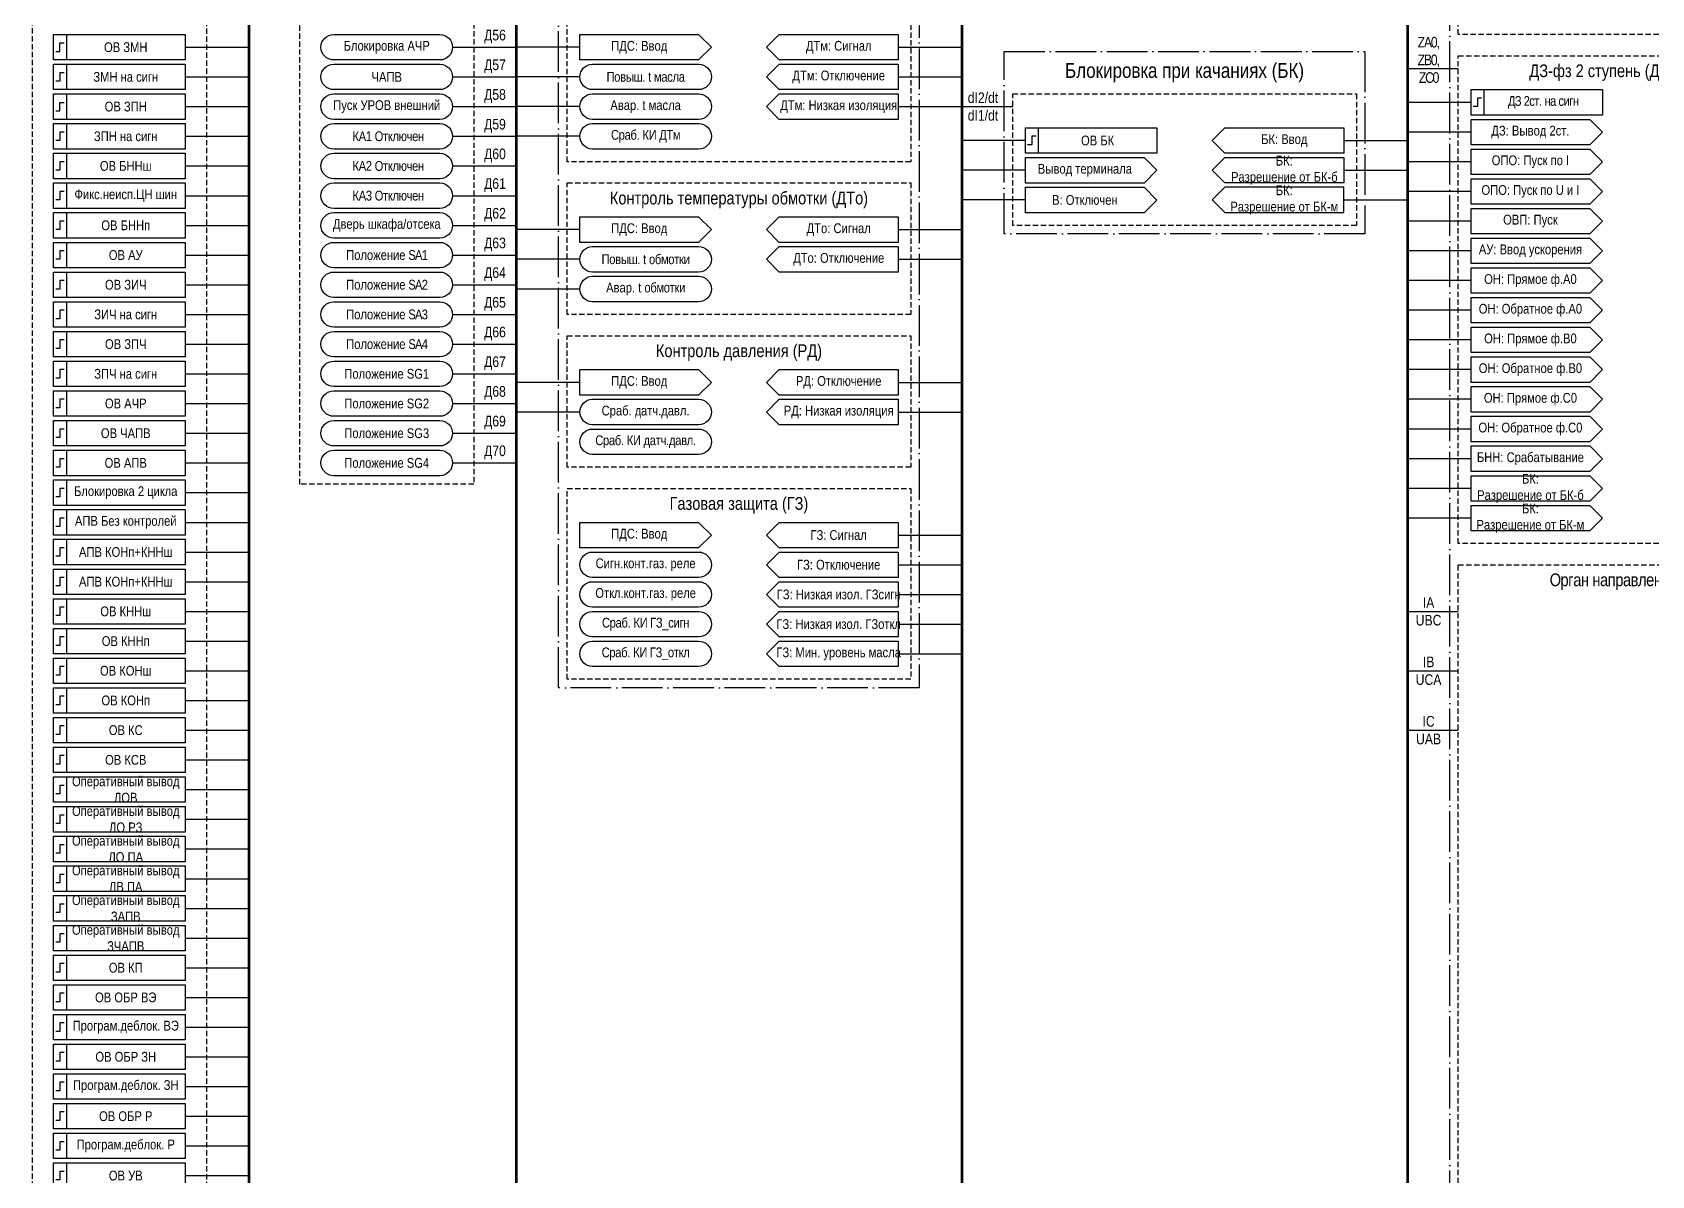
# Model space of a CAD drawing. Header units: millimetres. Extents: x -32357 to 1150, y -489 to 2440.
# Drawn here: x -28877 to -28495.4, y -9 to 260.5 of the extents above; entities that cross this region are included whole.
import ezdxf

# ---------------------------------------------------------------- set-up
doc = ezdxf.new("R2010")
doc.units = ezdxf.units.MM
doc.linetypes.add('ACAD_ISO04W100', pattern=[30, 24, -3, 0, -3])
doc.linetypes.add('штриховая2', pattern=[0.375, 0.25, -0.125])
doc.layers.add('TEXT', color=7, linetype='Continuous', lineweight=25)
doc.styles.add('2.5_Gost_RD', font='ARIALN.TTF', dxfattribs={"height": 2.5})
doc.styles.add('3.5_Gost_RD', font='ARIALN.TTF', dxfattribs={"height": 3.5})

msp = doc.modelspace()

# ---------------------------------------------------------------- linework, layer by layer
at = {"lineweight": 100, "ltscale": 100}
for p, q in [((-28763, 782), (-28763, -216)), ((-28658, 782), (-28658, -216)), ((-28553, 782), (-28553, -216)), ((-28826, 610), (-28826, -66))]:
    msp.add_line(p, q, dxfattribs=at)
at = {"ltscale": 100}
for p, q in [((-28841, 257), (-28826, 257)), ((-28778, 257), (-28763, 257)), ((-28748, 257), (-28763, 257)), ((-28673, 257), (-28658, 257)), ((-28553, 252), (-28541, 252)), ((-28841, 250), (-28826, 250)), ((-28778, 250), (-28763, 250)), ((-28748, 250), (-28763, 250)), ((-28673, 250), (-28658, 250)), ((-28841, 243), (-28826, 243)), ((-28778, 243), (-28763, 243)), ((-28748, 243), (-28763, 243)), ((-28673, 243), (-28658, 243)), ((-28658, 243), (-28646, 243)), ((-28538, 244), (-28553, 244)), ((-28538, 237), (-28553, 237)), ((-28841, 236), (-28826, 236)), ((-28778, 236), (-28763, 236)), ((-28748, 236), (-28763, 236)), ((-28643, 235), (-28658, 235)), ((-28568, 235), (-28553, 235)), ((-28841, 229), (-28826, 229)), ((-28778, 229), (-28763, 229)), ((-28538, 230), (-28553, 230)), ((-28643, 228), (-28658, 228)), ((-28568, 228), (-28553, 228)), ((-28841, 222), (-28826, 222)), ((-28778, 222), (-28763, 222)), ((-28538, 223), (-28553, 223)), ((-28643, 221), (-28658, 221)), ((-28568, 221), (-28553, 221)), ((-28841, 215), (-28826, 215)), ((-28778, 215), (-28763, 215)), ((-28748, 214), (-28763, 214)), ((-28673, 214), (-28658, 214)), ((-28538, 216), (-28553, 216)), ((-28841, 208), (-28826, 208)), ((-28778, 208), (-28763, 208)), ((-28748, 207), (-28763, 207)), ((-28673, 207), (-28658, 207)), ((-28538, 209), (-28553, 209)), ((-28841, 201), (-28826, 201)), ((-28778, 201), (-28763, 201)), ((-28748, 200), (-28763, 200)), ((-28538, 202), (-28553, 202)), ((-28538, 195), (-28553, 195)), ((-28841, 194), (-28826, 194)), ((-28778, 194), (-28763, 194)), ((-28841, 187), (-28826, 187)), ((-28778, 187), (-28763, 187)), ((-28538, 188), (-28553, 188)), ((-28841, 180), (-28826, 180)), ((-28778, 180), (-28763, 180)), ((-28538, 181), (-28553, 181)), ((-28748, 178), (-28763, 178)), ((-28673, 178), (-28658, 178)), ((-28841, 173), (-28826, 173)), ((-28778, 173), (-28763, 173)), ((-28538, 174), (-28553, 174)), ((-28748, 171), (-28763, 171)), ((-28673, 171), (-28658, 171)), ((-28841, 166), (-28826, 166)), ((-28778, 166), (-28763, 166)), ((-28538, 167), (-28553, 167)), ((-28841, 159), (-28826, 159)), ((-28778, 159), (-28763, 159)), ((-28538, 160), (-28553, 160)), ((-28538, 153), (-28553, 153)), ((-28841, 152), (-28826, 152)), ((-28841, 145), (-28826, 145)), ((-28538, 146), (-28553, 146)), ((-28673, 142), (-28658, 142)), ((-28841, 138), (-28826, 138)), ((-28673, 135), (-28658, 135)), ((-28841, 131), (-28826, 131)), ((-28673, 128), (-28658, 128)), ((-28841, 124), (-28826, 124)), ((-28553, 124), (-28541, 124)), ((-28673, 121), (-28658, 121)), ((-28841, 117), (-28826, 117)), ((-28673, 114), (-28658, 114)), ((-28841, 110), (-28826, 110)), ((-28553, 110), (-28541, 110)), ((-28841, 103), (-28826, 103)), ((-28841, 96), (-28826, 96)), ((-28553, 96), (-28541, 96)), ((-28841, 89), (-28826, 89)), ((-28841, 82), (-28826, 82)), ((-28841, 75), (-28826, 75)), ((-28841, 68), (-28826, 68)), ((-28841, 61), (-28826, 61)), ((-28841, 54), (-28826, 54)), ((-28841, 47), (-28826, 47)), ((-28841, 40), (-28826, 40)), ((-28841, 33), (-28826, 33)), ((-28841, 26), (-28826, 26)), ((-28841, 19), (-28826, 19)), ((-28841, 12), (-28826, 12)), ((-28841, 5), (-28826, 5)), ((-28841, -2), (-28826, -2)), ((-28841, -9), (-28826, -9))]:
    msp.add_line(p, q, dxfattribs=at)
at = {"color": 251, "linetype": 'ACAD_ISO04W100', "lineweight": 30, "ltscale": 0.4, "true_color": 0x58595b}
for points in [[(-28753, 777), (-28668, 777), (-28668, 106), (-28753, 106)], [(-28543, 777), (-28458, 777), (-28458, -211), (-28543, -211)], [(-28648, 256), (-28563, 256), (-28563, 213), (-28648, 213)]]:
    msp.add_lwpolyline(points, close=True, dxfattribs=at)
at = {"color": 7, "linetype": 'штриховая2', "ltscale": 5}
for points in [[(-28814, 647), (-28773, 647), (-28773, 154), (-28814, 154)], [(-28877, 612), (-28836, 612), (-28836, -66), (-28877, -66)]]:
    msp.add_lwpolyline(points, close=True, dxfattribs=at)
at = {"linetype": 'штриховая2', "ltscale": 5}
for points in [[(-28541, 375), (-28460, 375), (-28460, 260), (-28541, 260)], [(-28751, 268), (-28670, 268), (-28670, 230), (-28751, 230)], [(-28541, 255), (-28460, 255), (-28460, 140), (-28541, 140)], [(-28646, 246), (-28565, 246), (-28565, 215), (-28646, 215)], [(-28751, 225), (-28670, 225), (-28670, 194), (-28751, 194)], [(-28751, 189), (-28670, 189), (-28670, 158), (-28751, 158)], [(-28751, 153), (-28670, 153), (-28670, 108), (-28751, 108)], [(-28541, 135), (-28460, 135), (-28460, -22), (-28541, -22)]]:
    msp.add_lwpolyline(points, close=True, dxfattribs=at)
at = {"ltscale": 100}
for points in [[(-28872, 260), (-28841, 260), (-28841, 254), (-28872, 254)], [(-28872, 260), (-28869, 260), (-28869, 254), (-28872, 254)], [(-28720, 254), (-28748, 254), (-28748, 260), (-28720, 260), (-28717, 257)], [(-28673, 254), (-28701, 254), (-28704, 257), (-28701, 260), (-28673, 260)], [(-28872, 253), (-28869, 253), (-28869, 247), (-28872, 247)], [(-28872, 253), (-28841, 253), (-28841, 247), (-28872, 247)], [(-28701, 253), (-28673, 253), (-28673, 247), (-28701, 247), (-28704, 250)], [(-28872, 246), (-28841, 246), (-28841, 240), (-28872, 240)], [(-28872, 246), (-28869, 246), (-28869, 240), (-28872, 240)], [(-28701, 246), (-28673, 246), (-28673, 240), (-28701, 240), (-28704, 243)], [(-28538, 247), (-28535, 247), (-28535, 241), (-28538, 241)], [(-28538, 247), (-28507, 247), (-28507, 241), (-28538, 241)], [(-28872, 239), (-28869, 239), (-28869, 233), (-28872, 233)], [(-28872, 239), (-28841, 239), (-28841, 233), (-28872, 233)], [(-28643, 238), (-28640, 238), (-28640, 232), (-28643, 232)], [(-28643, 238), (-28612, 238), (-28612, 232), (-28643, 232)], [(-28568, 232), (-28596, 232), (-28599, 235), (-28596, 238), (-28568, 238)], [(-28872, 232), (-28869, 232), (-28869, 226), (-28872, 226)], [(-28872, 232), (-28841, 232), (-28841, 226), (-28872, 226)], [(-28596, 231), (-28568, 231), (-28568, 225), (-28596, 225), (-28599, 228)], [(-28872, 225), (-28869, 225), (-28869, 219), (-28872, 219)], [(-28872, 225), (-28841, 225), (-28841, 219), (-28872, 219)], [(-28596, 218), (-28568, 218), (-28568, 224), (-28596, 224), (-28599, 221)], [(-28872, 218), (-28869, 218), (-28869, 212), (-28872, 212)], [(-28872, 218), (-28841, 218), (-28841, 212), (-28872, 212)], [(-28720, 211), (-28748, 211), (-28748, 217), (-28720, 217), (-28717, 214)], [(-28673, 211), (-28701, 211), (-28704, 214), (-28701, 217), (-28673, 217)], [(-28872, 211), (-28869, 211), (-28869, 205), (-28872, 205)], [(-28872, 211), (-28841, 211), (-28841, 205), (-28872, 205)], [(-28701, 210), (-28673, 210), (-28673, 204), (-28701, 204), (-28704, 207)], [(-28872, 204), (-28869, 204), (-28869, 198), (-28872, 198)], [(-28872, 204), (-28841, 204), (-28841, 198), (-28872, 198)], [(-28872, 197), (-28869, 197), (-28869, 191), (-28872, 191)], [(-28872, 197), (-28841, 197), (-28841, 191), (-28872, 191)], [(-28872, 190), (-28869, 190), (-28869, 184), (-28872, 184)], [(-28872, 190), (-28841, 190), (-28841, 184), (-28872, 184)], [(-28872, 183), (-28869, 183), (-28869, 177), (-28872, 177)], [(-28872, 183), (-28841, 183), (-28841, 177), (-28872, 177)], [(-28720, 175), (-28748, 175), (-28748, 181), (-28720, 181), (-28717, 178)], [(-28673, 175), (-28701, 175), (-28704, 178), (-28701, 181), (-28673, 181)], [(-28872, 176), (-28869, 176), (-28869, 170), (-28872, 170)], [(-28872, 176), (-28841, 176), (-28841, 170), (-28872, 170)], [(-28701, 174), (-28673, 174), (-28673, 168), (-28701, 168), (-28704, 171)], [(-28872, 169), (-28869, 169), (-28869, 163), (-28872, 163)], [(-28872, 169), (-28841, 169), (-28841, 163), (-28872, 163)], [(-28872, 162), (-28869, 162), (-28869, 156), (-28872, 156)], [(-28872, 162), (-28841, 162), (-28841, 156), (-28872, 156)], [(-28872, 155), (-28869, 155), (-28869, 149), (-28872, 149)], [(-28872, 155), (-28841, 155), (-28841, 149), (-28872, 149)], [(-28872, 148), (-28869, 148), (-28869, 142), (-28872, 142)], [(-28872, 148), (-28841, 148), (-28841, 142), (-28872, 142)], [(-28720, 139), (-28748, 139), (-28748, 145), (-28720, 145), (-28717, 142)], [(-28673, 139), (-28701, 139), (-28704, 142), (-28701, 145), (-28673, 145)], [(-28872, 141), (-28869, 141), (-28869, 135), (-28872, 135)], [(-28872, 141), (-28841, 141), (-28841, 135), (-28872, 135)], [(-28701, 138), (-28673, 138), (-28673, 132), (-28701, 132), (-28704, 135)], [(-28872, 134), (-28869, 134), (-28869, 128), (-28872, 128)], [(-28872, 134), (-28841, 134), (-28841, 128), (-28872, 128)], [(-28701, 131), (-28673, 131), (-28673, 125), (-28701, 125), (-28704, 128)], [(-28872, 127), (-28869, 127), (-28869, 121), (-28872, 121)], [(-28872, 127), (-28841, 127), (-28841, 121), (-28872, 121)], [(-28701, 124), (-28673, 124), (-28673, 118), (-28701, 118), (-28704, 121)], [(-28872, 120), (-28869, 120), (-28869, 114), (-28872, 114)], [(-28872, 120), (-28841, 120), (-28841, 114), (-28872, 114)], [(-28701, 117), (-28673, 117), (-28673, 111), (-28701, 111), (-28704, 114)], [(-28872, 113), (-28869, 113), (-28869, 107), (-28872, 107)], [(-28872, 113), (-28841, 113), (-28841, 107), (-28872, 107)], [(-28872, 106), (-28869, 106), (-28869, 100), (-28872, 100)], [(-28872, 106), (-28841, 106), (-28841, 100), (-28872, 100)], [(-28872, 99), (-28841, 99), (-28841, 93), (-28872, 93)], [(-28872, 99), (-28869, 99), (-28869, 93), (-28872, 93)], [(-28872, 92), (-28841, 92), (-28841, 86), (-28872, 86)], [(-28872, 92), (-28869, 92), (-28869, 86), (-28872, 86)], [(-28872, 85), (-28869, 85), (-28869, 79), (-28872, 79)], [(-28872, 85), (-28841, 85), (-28841, 79), (-28872, 79)], [(-28872, 78), (-28841, 78), (-28841, 72), (-28872, 72)], [(-28872, 78), (-28869, 78), (-28869, 72), (-28872, 72)], [(-28872, 71), (-28841, 71), (-28841, 65), (-28872, 65)], [(-28872, 71), (-28869, 71), (-28869, 65), (-28872, 65)], [(-28872, 64), (-28841, 64), (-28841, 58), (-28872, 58)], [(-28872, 64), (-28869, 64), (-28869, 58), (-28872, 58)], [(-28872, 57), (-28841, 57), (-28841, 51), (-28872, 51)], [(-28872, 57), (-28869, 57), (-28869, 51), (-28872, 51)], [(-28872, 50), (-28841, 50), (-28841, 44), (-28872, 44)], [(-28872, 50), (-28869, 50), (-28869, 44), (-28872, 44)], [(-28872, 43), (-28869, 43), (-28869, 37), (-28872, 37)], [(-28872, 43), (-28841, 43), (-28841, 37), (-28872, 37)], [(-28872, 36), (-28841, 36), (-28841, 30), (-28872, 30)], [(-28872, 36), (-28869, 36), (-28869, 30), (-28872, 30)], [(-28872, 29), (-28841, 29), (-28841, 23), (-28872, 23)], [(-28872, 29), (-28869, 29), (-28869, 23), (-28872, 23)], [(-28872, 22), (-28841, 22), (-28841, 16), (-28872, 16)], [(-28872, 22), (-28869, 22), (-28869, 16), (-28872, 16)], [(-28872, 15), (-28841, 15), (-28841, 9), (-28872, 9)], [(-28872, 15), (-28869, 15), (-28869, 9), (-28872, 9)], [(-28872, 8), (-28841, 8), (-28841, 2), (-28872, 2)], [(-28872, 8), (-28869, 8), (-28869, 2), (-28872, 2)], [(-28872, 1), (-28841, 1), (-28841, -5), (-28872, -5)], [(-28872, 1), (-28869, 1), (-28869, -5), (-28872, -5)], [(-28872, -6), (-28841, -6), (-28841, -12), (-28872, -12)], [(-28872, -6), (-28869, -6), (-28869, -12), (-28872, -12)]]:
    msp.add_lwpolyline(points, close=True, dxfattribs=at)
for points in [[(-28806, 254, -1), (-28806, 260), (-28781, 260, -1), (-28781, 254)], [(-28806, 247, -1), (-28806, 253), (-28781, 253, -1), (-28781, 247)], [(-28745, 247, -1), (-28745, 253), (-28720, 253, -1), (-28720, 247)], [(-28806, 240, -1), (-28806, 246), (-28781, 246, -1), (-28781, 240)], [(-28745, 240, -1), (-28745, 246), (-28720, 246, -1), (-28720, 240)], [(-28806, 233, -1), (-28806, 239), (-28781, 239, -1), (-28781, 233)], [(-28745, 233, -1), (-28745, 239), (-28720, 239, -1), (-28720, 233)], [(-28806, 226, -1), (-28806, 232), (-28781, 232, -1), (-28781, 226)], [(-28806, 219, -1), (-28806, 225), (-28781, 225, -1), (-28781, 219)], [(-28806, 212, -1), (-28806, 218), (-28781, 218, -1), (-28781, 212)], [(-28806, 205, -1), (-28806, 211), (-28781, 211, -1), (-28781, 205)], [(-28745, 204, -1), (-28745, 210), (-28720, 210, -1), (-28720, 204)], [(-28806, 198, -1), (-28806, 204), (-28781, 204, -1), (-28781, 198)], [(-28745, 197, -1), (-28745, 203), (-28720, 203, -1), (-28720, 197)], [(-28806, 191, -1), (-28806, 197), (-28781, 197, -1), (-28781, 191)], [(-28806, 184, -1), (-28806, 190), (-28781, 190, -1), (-28781, 184)], [(-28806, 177, -1), (-28806, 183), (-28781, 183, -1), (-28781, 177)], [(-28806, 170, -1), (-28806, 176), (-28781, 176, -1), (-28781, 170)], [(-28745, 168, -1), (-28745, 174), (-28720, 174, -1), (-28720, 168)], [(-28806, 163, -1), (-28806, 169), (-28781, 169, -1), (-28781, 163)], [(-28745, 161, -1), (-28745, 167), (-28720, 167, -1), (-28720, 161)], [(-28806, 156, -1), (-28806, 162), (-28781, 162, -1), (-28781, 156)], [(-28745, 132, -1), (-28745, 138), (-28720, 138, -1), (-28720, 132)], [(-28745, 125, -1), (-28745, 131), (-28720, 131, -1), (-28720, 125)], [(-28745, 118, -1), (-28745, 124), (-28720, 124, -1), (-28720, 118)], [(-28745, 111, -1), (-28745, 117), (-28720, 117, -1), (-28720, 111)]]:
    msp.add_lwpolyline(points, format="xyb", close=True, dxfattribs=at)
at = {"lineweight": 30, "ltscale": 100}
for points in [[(-28871.5, 256), (-28870.5, 256), (-28870.5, 258), (-28869.5, 258)], [(-28869.5, 251), (-28870.5, 251), (-28870.5, 249), (-28871.5, 249)], [(-28535.5, 245), (-28536.5, 245), (-28536.5, 243), (-28537.5, 243)], [(-28871.5, 242), (-28870.5, 242), (-28870.5, 244), (-28869.5, 244)], [(-28869.5, 237), (-28870.5, 237), (-28870.5, 235), (-28871.5, 235)], [(-28640.5, 236), (-28641.5, 236), (-28641.5, 234), (-28642.5, 234)], [(-28869.5, 230), (-28870.5, 230), (-28870.5, 228), (-28871.5, 228)], [(-28869.5, 223), (-28870.5, 223), (-28870.5, 221), (-28871.5, 221)], [(-28869.5, 216), (-28870.5, 216), (-28870.5, 214), (-28871.5, 214)], [(-28869.5, 209), (-28870.5, 209), (-28870.5, 207), (-28871.5, 207)], [(-28869.5, 202), (-28870.5, 202), (-28870.5, 200), (-28871.5, 200)], [(-28869.5, 195), (-28870.5, 195), (-28870.5, 193), (-28871.5, 193)], [(-28869.5, 188), (-28870.5, 188), (-28870.5, 186), (-28871.5, 186)], [(-28869.5, 181), (-28870.5, 181), (-28870.5, 179), (-28871.5, 179)], [(-28869.5, 174), (-28870.5, 174), (-28870.5, 172), (-28871.5, 172)], [(-28869.5, 167), (-28870.5, 167), (-28870.5, 165), (-28871.5, 165)], [(-28869.5, 160), (-28870.5, 160), (-28870.5, 158), (-28871.5, 158)], [(-28869.5, 153), (-28870.5, 153), (-28870.5, 151), (-28871.5, 151)], [(-28869.5, 146), (-28870.5, 146), (-28870.5, 144), (-28871.5, 144)], [(-28869.5, 139), (-28870.5, 139), (-28870.5, 137), (-28871.5, 137)], [(-28869.5, 132), (-28870.5, 132), (-28870.5, 130), (-28871.5, 130)], [(-28869.5, 125), (-28870.5, 125), (-28870.5, 123), (-28871.5, 123)], [(-28869.5, 118), (-28870.5, 118), (-28870.5, 116), (-28871.5, 116)], [(-28869.5, 111), (-28870.5, 111), (-28870.5, 109), (-28871.5, 109)], [(-28869.5, 104), (-28870.5, 104), (-28870.5, 102), (-28871.5, 102)], [(-28869.5, 97), (-28870.5, 97), (-28870.5, 95), (-28871.5, 95)], [(-28869.5, 90), (-28870.5, 90), (-28870.5, 88), (-28871.5, 88)], [(-28869.5, 83), (-28870.5, 83), (-28870.5, 81), (-28871.5, 81)], [(-28869.5, 76), (-28870.5, 76), (-28870.5, 74), (-28871.5, 74)], [(-28869.5, 69), (-28870.5, 69), (-28870.5, 67), (-28871.5, 67)], [(-28869.5, 62), (-28870.5, 62), (-28870.5, 60), (-28871.5, 60)], [(-28869.5, 55), (-28870.5, 55), (-28870.5, 53), (-28871.5, 53)], [(-28869.5, 48), (-28870.5, 48), (-28870.5, 46), (-28871.5, 46)], [(-28869.5, 41), (-28870.5, 41), (-28870.5, 39), (-28871.5, 39)], [(-28869.5, 34), (-28870.5, 34), (-28870.5, 32), (-28871.5, 32)], [(-28869.5, 27), (-28870.5, 27), (-28870.5, 25), (-28871.5, 25)], [(-28869.5, 20), (-28870.5, 20), (-28870.5, 18), (-28871.5, 18)], [(-28869.5, 13), (-28870.5, 13), (-28870.5, 11), (-28871.5, 11)], [(-28869.5, 6), (-28870.5, 6), (-28870.5, 4), (-28871.5, 4)], [(-28869.5, -1), (-28870.5, -1), (-28870.5, -3), (-28871.5, -3)], [(-28869.5, -8), (-28870.5, -8), (-28870.5, -10), (-28871.5, -10)]]:
    msp.add_lwpolyline(points, dxfattribs=at)
at = {"ltscale": 100}
for points in [[(-28538, 240), (-28510, 240), (-28507, 237), (-28510, 234), (-28538, 234), (-28538, 240)], [(-28538, 233), (-28510, 233), (-28507, 230), (-28510, 227), (-28538, 227), (-28538, 233)], [(-28538, 226), (-28510, 226), (-28507, 223), (-28510, 220), (-28538, 220), (-28538, 226)], [(-28538, 219), (-28510, 219), (-28507, 216), (-28510, 213), (-28538, 213), (-28538, 219)], [(-28538, 212), (-28510, 212), (-28507, 209), (-28510, 206), (-28538, 206), (-28538, 212)], [(-28538, 205), (-28510, 205), (-28507, 202), (-28510, 199), (-28538, 199), (-28538, 205)], [(-28538, 198), (-28510, 198), (-28507, 195), (-28510, 192), (-28538, 192), (-28538, 198)], [(-28538, 191), (-28510, 191), (-28507, 188), (-28510, 185), (-28538, 185), (-28538, 191)], [(-28538, 184), (-28510, 184), (-28507, 181), (-28510, 178), (-28538, 178), (-28538, 184)], [(-28538, 177), (-28510, 177), (-28507, 174), (-28510, 171), (-28538, 171), (-28538, 177)], [(-28538, 170), (-28510, 170), (-28507, 167), (-28510, 164), (-28538, 164), (-28538, 170)], [(-28538, 163), (-28510, 163), (-28507, 160), (-28510, 157), (-28538, 157), (-28538, 163)], [(-28538, 156), (-28510, 156), (-28507, 153), (-28510, 150), (-28538, 150), (-28538, 156)], [(-28538, 149), (-28510, 149), (-28507, 146), (-28510, 143), (-28538, 143), (-28538, 149)]]:
    msp.add_lwpolyline(points, dxfattribs=at)
at = {"layer": 'TEXT', "ltscale": 100}
for points in [[(-28643, 230.98), (-28615, 230.98), (-28612, 227.98), (-28615, 224.98), (-28643, 224.98), (-28643, 230.98)], [(-28643, 223.98), (-28615, 223.98), (-28612, 220.98), (-28615, 217.98), (-28643, 217.98), (-28643, 223.98)]]:
    msp.add_lwpolyline(points, dxfattribs=at)

# ---------------------------------------------------------------- texts
at = {"ltscale": 100, "attachment_point": 5, "style": '2.5_Gost_RD'}
for s, insert, char_height, width in [('Д56', (-28768, 259.5), 2.5, 10), ('{\\T0.8;ZA0, ZB0, ZC0 }', (-28548, 254), 2.5, 10), ('Блокировка АЧР', (-28793.5, 257), 2.3, 31), ('ДТм: {\\A1;Сигнал}', (-28687, 257), 2.3, 28), ('Д57', (-28768, 252.5), 2.5, 10), ('ЧАПВ', (-28793.5, 250), 2.3, 31), ('ДТм: {\\A1;Отключение}', (-28687, 250), 2.3, 28), ('Пуск УРОВ внешний', (-28793.5, 243), 2.3, 31), ('Д58', (-28768, 245.5), 2.5, 10), ('ДТм: Низкая изоляция', (-28687, 243), 2.3, 28), ('{\\C7;dI2/dt\\PdI1/dt}', (-28653, 243), 2.5, 10), ('{\\T0.95; КА1 Отключен}', (-28793.5, 236), 2.3, 31), ('Д59', (-28768, 238.5), 2.5, 10), ('Д60', (-28768, 231.5), 2.5, 10), ('БК: Ввод', (-28582, 235), 2.3, 28), ('{\\T0.95; КА2 Отключен}', (-28793.5, 229), 2.3, 31), ('БК: \\PРазрешение от БК-б', (-28582, 228), 2.3, 28), ('Д61', (-28768, 224.5), 2.5, 10), ('{\\T0.95; КА3 Отключен}', (-28793.5, 222), 2.3, 31), ('БК: \\PРазрешение от БК-м', (-28582, 221), 2.3, 28), ('Д62', (-28768, 217.5), 2.5, 10), ('Дверь шкафа/отсека', (-28793.5, 215), 2.3, 31), ('ДТо: {\\A1;Сигнал}', (-28687, 214), 2.3, 28), ('Д63', (-28768, 210.5), 2.5, 10), ('Положение{\\T0.9; SA1}', (-28793.5, 208), 2.3, 31), ('ДТо: {\\A1;Отключение}', (-28687, 207), 2.3, 28), ('Д64', (-28768, 203.5), 2.5, 10), ('Положение{\\T0.9; SA2}', (-28793.5, 201), 2.3, 31), ('Положение{\\T0.9; SA3}', (-28793.5, 194), 2.3, 31), ('Д65', (-28768, 196.5), 2.5, 10), ('Д66', (-28768, 189.5), 2.5, 10), ('Положение{\\T0.9; SA4}', (-28793.5, 187), 2.3, 31), ('Д67', (-28768, 182.5), 2.5, 10), ('\\A1;РД: Отключение', (-28687, 178), 2.3, 28), ('Д68', (-28768, 175.5), 2.5, 10), ('РД: Низкая изоляция', (-28687, 171), 2.3, 28), ('Д69', (-28768, 168.5), 2.5, 10), ('Д70', (-28768, 161.5), 2.5, 10), ('ГЗ: {\\A1;Сигнал}', (-28687, 142), 2.3, 28), ('ГЗ: {\\A1;Отключение}', (-28687, 135), 2.3, 28), ('ГЗ: Низкая изол. ГЗсигн', (-28687, 128), 2.3, 28), ('IA \\PUBC ', (-28548, 124), 2.5, 10), ('ГЗ: Низкая изол. ГЗоткл', (-28687, 121), 2.3, 28), ('ГЗ: Мин. уровень масла ', (-28687, 114), 2.3, 28), ('IB \\PUCA ', (-28548, 110), 2.5, 10), ('IC \\PUAB ', (-28548, 96), 2.5, 10)]:
    msp.add_mtext(s, dxfattribs=dict(at, insert=insert, char_height=char_height, width=width))
at = {"color": 0, "ltscale": 100, "char_height": 2.3, "attachment_point": 5, "style": '2.5_Gost_RD'}
for s, insert, width in [('{\\C256;ОВ ЗМН}', (-28855, 257), 28), ('{\\C256;ПДС: Ввод}', (-28734, 257), 28), ('{\\C256;ЗМН на сигн}', (-28855, 250), 27.6764), ('{\\C256;ОВ ЗПН}', (-28855, 243), 28), ('{\\C256;ЗПН на сигн}', (-28855, 236), 27.6764), ('{\\C256;ПДС: Ввод}', (-28734, 214), 28), ('{\\C256;ОВ АУ}', (-28855, 208), 28), ('{\\C256;ЗИЧ на сигн}', (-28855, 194), 28), ('{\\C256;ЗПЧ на сигн}', (-28855, 180), 28), ('{\\C256;ПДС: Ввод}', (-28734, 178), 28), ('{\\C256;ПДС: Ввод}', (-28734, 142), 28), ('{\\C256;ОВ КС}', (-28855, 96), 28), ('{\\C256;ОВ КСВ}', (-28855, 89), 28), ('{\\C256;ОВ КП}', (-28855, 40), 28), ('{\\C256;ОВ ОБР ВЭ}', (-28855, 33), 28), ('{\\C256;ОВ ОБР ЗН}', (-28855, 19), 28), ('{\\C256;ОВ ОБР Р}', (-28855, 5), 28), ('{\\C256;Програм.деблок. Р}', (-28855, -2), 28), ('{\\C256;ОВ УВ}', (-28855, -9), 28)]:
    msp.add_mtext(s, dxfattribs=dict(at, insert=insert, width=width))
at = {"color": 30, "ltscale": 100, "attachment_point": 5, "style": '3.5_Gost_RD'}
for s, insert, char_height, width in [('\\pt108.5;Блокировка при качаниях (БК)', (-28605.5, 251), 3.5, 85), ('\\pt147;{\\T0.95;\\C30;\\c1938679;Орган направления (ОН)}', (-28500.5, 131), 3, 81)]:
    msp.add_mtext(s, dxfattribs=dict(at, insert=insert, char_height=char_height, width=width))
at = {"color": 30, "ltscale": 100, "true_color": 0xf7941d, "char_height": 3, "width": 81, "attachment_point": 5, "style": '3.5_Gost_RD'}
for s, insert in [('ДЗ-фз 2 ступень (ДЗ-фз 2 ст.)', (-28500.5, 251)), ('Контроль температуры обмотки (ДТо)', (-28710.5, 221)), ('Контроль давления (РД)', (-28710.5, 185)), ('Газовая защита (ГЗ)', (-28710.5, 149))]:
    msp.add_mtext(s, dxfattribs=dict(at, insert=insert))
at = {"layer": 'TEXT', "ltscale": 100, "char_height": 2.3, "attachment_point": 5, "style": '2.5_Gost_RD'}
for s, insert, width in [('\\A1;{\\T0.95;Повыш. t масла }', (-28732.5, 250), 31), ('\\A1;Авар. t масла', (-28732.5, 243), 31), ('\\A1;{\\T0.95;Сраб. КИ ДТм}', (-28732.5, 236), 31), ('ОВ БК', (-28626, 235), 28), ('ОВ БННш', (-28855, 229), 28), ('Вывод терминала', (-28629, 228), 28), ('Фикс.неисп.ЦН шин', (-28855, 222), 28), ('ОВ БННп', (-28855, 215), 28), ('\\A1;{\\T0.95;Повыш. t обмотки}', (-28732.5, 207), 31), ('\\A1;Авар. t {\\T0.95;обмотки}', (-28732.5, 200), 31), ('Положение SG1', (-28793.5, 180), 31), ('Положение SG2', (-28793.5, 173), 31), ('\\A1;Сраб. {\\T0.95;д}атч.давл.', (-28732.5, 171), 31), ('Положение SG3', (-28793.5, 166), 31), ('\\A1;{\\T0.95;Сраб. КИ датч.давл.}', (-28732.5, 164), 31), ('Положение SG4', (-28793.5, 159), 31), ('\\A1;Сигн.конт.газ. реле', (-28732.5, 135), 31), ('\\A1;Откл.конт.газ. реле', (-28732.5, 128), 31), ('\\A1;{\\T0.95;Сраб. КИ ГЗ_сигн}', (-28732.5, 121), 31), ('\\A1;{\\T0.95;Сраб. КИ ГЗ_откл}', (-28732.5, 114), 31)]:
    msp.add_mtext(s, dxfattribs=dict(at, insert=insert, width=width))
at = {"layer": 'TEXT', "color": 0, "ltscale": 100, "char_height": 2.3, "width": 28, "attachment_point": 5, "style": '2.5_Gost_RD'}
for s, insert in [('{\\T0.9;\\C256;ДЗ 2ст. на сигн}', (-28521, 244)), ('{\\C256;ДЗ: Вывод 2ст.}', (-28524, 237)), ('{\\C256;ОПО: Пуск по I}', (-28524, 230)), ('{\\C256;ОПО: Пуск по U и I}', (-28524, 223)), ('{\\C256;ОВП: Пуск}', (-28524, 216)), ('{\\C256;АУ: Ввод ускорения}', (-28524, 209)), ('{\\C256;ОН: Прямое ф.A0}', (-28524, 202)), ('{\\C256;ОВ ЗИЧ}', (-28855, 201)), ('\\pt25.3;{\\C256;ОН: Обратное ф.A0}', (-28524, 195)), ('{\\C256;ОВ ЗПЧ}', (-28855, 187)), ('{\\C256;ОН: Прямое ф.B0}', (-28524, 188)), ('{\\C256;ОН: Обратное ф.B0}', (-28524, 181)), ('{\\C256;ОН: Прямое ф.С0}', (-28524, 174)), ('{\\C256;ОВ АЧР}', (-28855, 173)), ('{\\C256;ОН: Обратное ф.С0}', (-28524, 167)), ('{\\C256;ОВ ЧАПВ}', (-28855, 166)), ('{\\C256;БНН: Срабатывание}', (-28524, 160)), ('{\\C256;ОВ АПВ}', (-28855, 159)), ('{\\C256;Блокировка 2 цикла}', (-28855, 152)), ('{\\C256;БК: \\PРазрешение от БК-б}', (-28524, 153)), ('{\\C256;БК: \\PРазрешение от БК-м}', (-28524, 146)), ('{\\C256;АПВ Без контролей}', (-28855, 145)), ('{\\C256;АПВ КОНп+КННш}', (-28855, 138)), ('{\\C256;АПВ КОНп+КННш}', (-28855, 131)), ('{\\C256;ОВ КННш}', (-28855, 124)), ('{\\C256;ОВ КННп}', (-28855, 117)), ('{\\C256;ОВ КОНш}', (-28855, 110)), ('{\\C256;ОВ КОНп}', (-28855, 103)), ('{\\C256;Оперативный вывод ЛОВ}', (-28855, 82)), ('{\\C256;Оперативный вывод ЛО РЗ}', (-28855, 75)), ('{\\C256;Оперативный вывод ЛО ПА}', (-28855, 68)), ('{\\C256;Оперативный вывод ЛВ ПА}', (-28855, 61)), ('{\\C256;Оперативный вывод ЗАПВ}', (-28855, 54)), ('{\\C256;Оперативный вывод ЗЧАПВ}', (-28855, 47)), ('{\\C256;Програм.деблок. ВЭ}', (-28855, 26)), ('{\\C256;Програм.деблок. ЗН}', (-28855, 12))]:
    msp.add_mtext(s, dxfattribs=dict(at, insert=insert))
at = {"layer": 'TEXT', "color": 156, "ltscale": 100, "true_color": 0x1e4973, "insert": (-28629, 220.98), "char_height": 2.3, "width": 28, "attachment_point": 5, "style": '2.5_Gost_RD'}
msp.add_mtext('{\\C256;В: Отключен}', dxfattribs=at)

doc.saveas('drawing.dxf')
